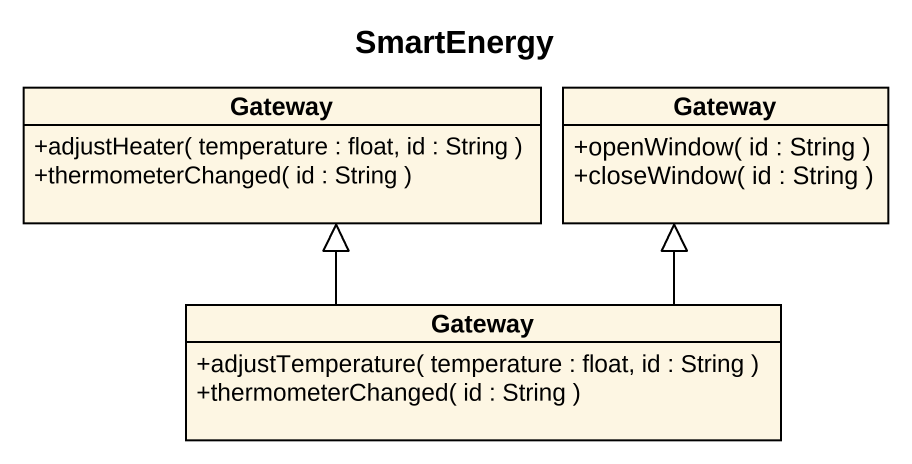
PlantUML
@startuml
title SmartEnergy
hide circle
hide empty members
skinparam classAttributeIconSize 0
class Gateway {
  +adjustHeater( temperature : float, id : String )
  +thermometerChanged( id : String )
}
class "Gateway" as Gateway_2 {
  +openWindow( id : String )
  +closeWindow( id : String )
}
class "Gateway" as Gateway_3 {
  +adjustTemperature( temperature : float, id : String )
  +thermometerChanged( id : String )
}
Gateway_3 -up-|> Gateway
Gateway_3 -up-|> Gateway_2
@enduml
